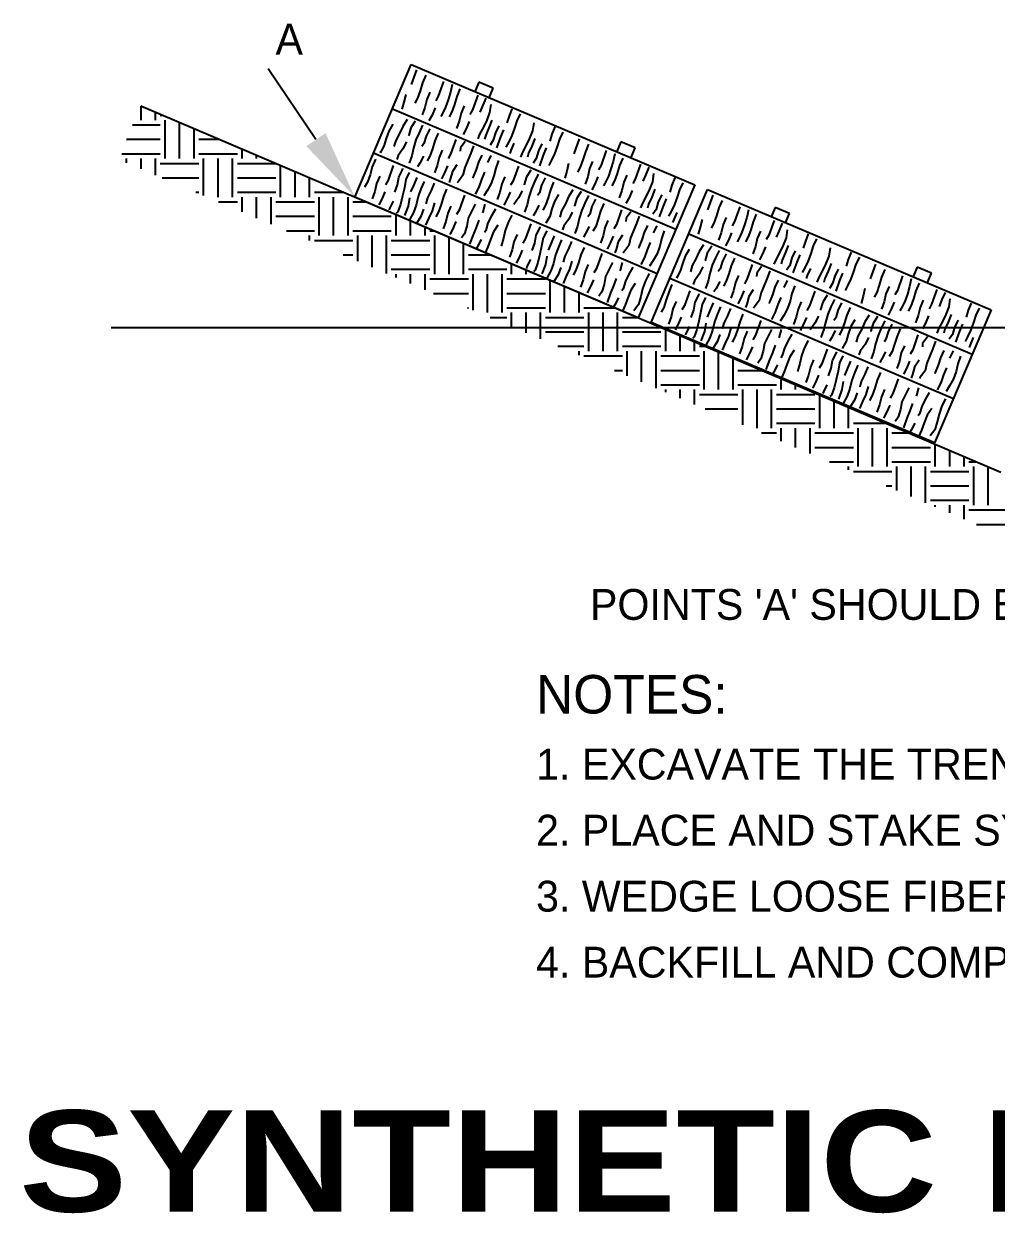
# Paper-space layout 'ESC' of a CAD drawing. Header units: feet, sheet in inches. Extents: x -1.2 to 33.8, y 0.1 to 22.9.
# Drawn here: x 13.863 to 15.591, y 16.615 to 18.728 of the extents above; entities that cross this region are included whole.
import ezdxf
from ezdxf.enums import TextEntityAlignment as Align

# ---------------------------------------------------------------- set-up
doc = ezdxf.new("R2010")
doc.units = ezdxf.units.FT
doc.header["$MEASUREMENT"] = 0
doc.layers.add('TBLK', color=7, linetype='Continuous')
doc.styles.add('LEROY', font='leroy.shx')
doc.styles.add('ROMAND', font='ariblk.ttf')

# ---------------------------------------------------------------- blocks, each defined once
blk = doc.blocks.new('ESC DET')
at = {"layer": 'TBLK'}
for p, q in [((16.1042, 18.9283), (16.2044, 19.1644)), ((16.2044, 19.1644), (16.7082, 18.9506)), ((16.0353, 19.0307), (15.9502, 19.1565)), ((16.2137, 19.1546), (16.2043, 19.1285)), ((16.2303, 19.1452), (16.2246, 19.1317)), ((16.2246, 19.1317), (16.2204, 19.1175)), ((16.2618, 19.134), (16.2525, 19.1078)), ((16.2773, 19.1285), (16.2741, 19.1149)), ((16.3246, 19.1328), (16.3175, 19.1158)), ((16.3499, 19.1222), (16.3246, 19.1328)), ((16.3428, 19.1052), (16.3499, 19.1222)), ((16.1947, 19.1111), (16.1916, 19.0975)), ((16.2158, 19.1045), (16.2109, 19.0958)), ((16.2204, 19.1175), (16.2158, 19.1045)), ((16.2322, 19.1021), (16.2288, 19.0877)), ((16.2376, 19.1149), (16.2322, 19.1021)), ((16.2525, 19.1078), (16.248, 19.0999)), ((16.2703, 19.1015), (16.2656, 19.0885)), ((16.2741, 19.1149), (16.2703, 19.1015)), ((16.2854, 19.1073), (16.2812, 19.0932)), ((16.2911, 19.1209), (16.2854, 19.1073)), ((16.3226, 19.1096), (16.3133, 19.0835)), ((16.3372, 19.1045), (16.3318, 19.0917)), ((15.7239, 19.0906), (17.2524, 18.4402)), ((15.7245, 19.0656), (15.7245, 19.0903)), ((16.171, 19.0857), (16.6748, 18.8719)), ((16.1916, 19.0975), (16.1879, 19.0849)), ((16.2288, 19.0877), (16.2242, 19.0746)), ((16.2469, 19.0873), (16.2415, 19.0745)), ((16.2656, 19.0885), (16.2594, 19.0759)), ((16.2765, 19.0801), (16.2717, 19.0715)), ((16.2812, 19.0932), (16.2765, 19.0801)), ((16.2984, 19.0905), (16.293, 19.0777)), ((16.3133, 19.0835), (16.3087, 19.0756)), ((16.3318, 19.0917), (16.3266, 19.0797)), ((16.3459, 19.0932), (16.3439, 19.0788)), ((16.3834, 19.0855), (16.3783, 19.0727)), ((15.7502, 19.0656), (15.7502, 19.0794)), ((15.7587, 19.0741), (15.7627, 19.0741)), ((15.7673, 18.9972), (15.7673, 19.0656)), ((15.793, 18.9972), (15.793, 19.0612)), ((16.1971, 19.0663), (16.1894, 19.0543)), ((16.2118, 19.0637), (16.204, 19.0517)), ((16.2415, 19.0745), (16.2361, 19.0642)), ((16.2594, 19.0759), (16.257, 19.0716)), ((16.2896, 19.0633), (16.2849, 19.0503)), ((16.293, 19.0777), (16.2896, 19.0633)), ((16.3077, 19.063), (16.3023, 19.0501)), ((16.3387, 19.0655), (16.3327, 19.053)), ((16.3439, 19.0788), (16.3387, 19.0655)), ((16.3479, 19.0653), (16.3425, 19.0515)), ((16.3783, 19.0727), (16.3745, 19.0605)), ((16.392, 19.0642), (16.3878, 19.051)), ((16.398, 19.0767), (16.392, 19.0642)), ((16.4221, 19.0608), (16.4201, 19.0464)), ((15.7096, 19.057), (15.7587, 19.057)), ((15.8186, 18.9972), (15.8186, 19.0503)), ((16.1647, 19.0458), (16.16, 19.0327)), ((16.1716, 19.0581), (16.1647, 19.0458)), ((16.184, 19.0415), (16.177, 19.0293)), ((16.1894, 19.0543), (16.184, 19.0415)), ((16.2001, 19.0384), (16.1999, 19.0376)), ((16.204, 19.0517), (16.2001, 19.0384)), ((16.2184, 19.0431), (16.2129, 19.0303)), ((16.2248, 19.0564), (16.2184, 19.0431)), ((16.2374, 19.0502), (16.2309, 19.0369)), ((16.2523, 19.0423), (16.2466, 19.0287)), ((16.3023, 19.0501), (16.2969, 19.0399)), ((16.3261, 19.0407), (16.3226, 19.0321)), ((16.3327, 19.053), (16.3261, 19.0407)), ((16.337, 19.0389), (16.335, 19.0318)), ((16.3425, 19.0515), (16.337, 19.0389)), ((16.3543, 19.0429), (16.3504, 19.0296)), ((16.3605, 19.0554), (16.3543, 19.0429)), ((16.3684, 19.0483), (16.3629, 19.0355)), ((16.3832, 19.0381), (16.3772, 19.0256)), ((16.3878, 19.051), (16.3832, 19.0381)), ((16.4201, 19.0464), (16.4148, 19.0332)), ((16.4545, 19.0404), (16.4507, 19.0282)), ((16.4596, 19.0532), (16.4545, 19.0404)), ((16.4742, 19.0443), (16.4682, 19.0318)), ((15.6987, 19.0314), (15.7587, 19.0314)), ((15.8272, 19.0314), (15.8632, 19.0314)), ((16.1561, 19.0194), (16.1491, 19.0072)), ((16.16, 19.0327), (16.1561, 19.0194)), ((16.177, 19.0293), (16.1739, 19.0183)), ((16.196, 19.0268), (16.1898, 19.0143)), ((16.2129, 19.0303), (16.2085, 19.0154)), ((16.227, 19.0236), (16.2236, 19.0187)), ((16.2309, 19.0369), (16.227, 19.0236)), ((16.2466, 19.0287), (16.2424, 19.0146)), ((16.2838, 19.0311), (16.2745, 19.0049)), ((16.3005, 19.0277), (16.292, 19.016)), ((16.3151, 19.0199), (16.3104, 19.0068)), ((16.3504, 19.0296), (16.3448, 19.0212)), ((16.3629, 19.0355), (16.3561, 19.0163)), ((16.3772, 19.0256), (16.3727, 19.0173)), ((16.3871, 19.0242), (16.3816, 19.0115)), ((16.4088, 19.0207), (16.4023, 19.0084)), ((16.4148, 19.0332), (16.4088, 19.0207)), ((16.4187, 19.0192), (16.4132, 19.0066)), ((16.4241, 19.0329), (16.4187, 19.0192)), ((16.4367, 19.0231), (16.4305, 19.0106)), ((16.464, 19.0187), (16.4594, 19.0057)), ((16.4682, 19.0318), (16.464, 19.0187)), ((16.5029, 19.0319), (16.4936, 19.0057)), ((16.5196, 19.0225), (16.5139, 19.0089)), ((16.577, 19.0268), (16.5698, 19.0099)), ((16.6022, 19.0162), (16.577, 19.0268)), ((15.6903, 19.0057), (15.7587, 19.0057)), ((15.6989, 18.9897), (15.6989, 18.9972)), ((15.7245, 18.9788), (15.7245, 18.9972)), ((15.7502, 18.9679), (15.7502, 18.9972)), ((15.8272, 19.0057), (15.8956, 19.0057)), ((15.8357, 18.9315), (15.8357, 18.9972)), ((15.8614, 18.9287), (15.8614, 18.9972)), ((15.887, 18.9287), (15.887, 18.9972)), ((15.9041, 18.9972), (15.9041, 19.0139)), ((15.9298, 18.9972), (15.9298, 19.003)), ((16.1412, 18.9959), (16.1354, 18.9824)), ((16.1376, 19.007), (16.6414, 18.7932)), ((16.1502, 19.0097), (16.1494, 19.0074)), ((16.1814, 19.0026), (16.1789, 18.9957)), ((16.1898, 19.0143), (16.1814, 19.0026)), ((16.2054, 19.0018), (16.2007, 18.9888)), ((16.2085, 19.0154), (16.2054, 19.0018)), ((16.2261, 19.0014), (16.2199, 18.9888)), ((16.2377, 19.0016), (16.2329, 18.9929)), ((16.2424, 19.0146), (16.2377, 19.0016)), ((16.2542, 18.9991), (16.2508, 18.9848)), ((16.2596, 19.0119), (16.2542, 18.9991)), ((16.2745, 19.0049), (16.2699, 18.997)), ((16.292, 19.016), (16.2916, 19.0101)), ((16.3104, 19.0068), (16.2996, 18.9812)), ((16.33, 19.0033), (16.3238, 18.9908)), ((16.3462, 19.0027), (16.34, 18.9902)), ((16.3816, 19.0115), (16.3798, 19.0064)), ((16.4023, 19.0084), (16.3987, 18.9997)), ((16.4132, 19.0066), (16.4112, 18.9995)), ((16.4266, 18.9972), (16.421, 18.9889)), ((16.4305, 19.0106), (16.4266, 18.9972)), ((16.4391, 19.0032), (16.4323, 18.984)), ((16.4446, 19.016), (16.4391, 19.0032)), ((16.4594, 19.0057), (16.4534, 18.9933)), ((16.5139, 19.0089), (16.5097, 18.9948)), ((16.5511, 19.0112), (16.5418, 18.9851)), ((16.5665, 19.0057), (16.5634, 18.9921)), ((16.5803, 18.9981), (16.5746, 18.9846)), ((16.5951, 18.9993), (16.6022, 19.0162)), ((15.7587, 18.9886), (15.8272, 18.9886)), ((15.8956, 18.9886), (15.9637, 18.9886)), ((15.9725, 18.9287), (15.9725, 18.9848)), ((16.1354, 18.9824), (16.1313, 18.9682)), ((16.1727, 18.9847), (16.1634, 18.9586)), ((16.1826, 18.9643), (16.1888, 18.9769)), ((16.1888, 18.9769), (16.1899, 18.98)), ((16.2199, 18.9888), (16.2158, 18.9825)), ((16.2508, 18.9848), (16.2461, 18.9717)), ((16.2689, 18.9844), (16.2635, 18.9716)), ((16.2779, 18.9742), (16.274, 18.9608)), ((16.2857, 18.9862), (16.2779, 18.9742)), ((16.2996, 18.9812), (16.2964, 18.9676)), ((16.3199, 18.9774), (16.3145, 18.9647)), ((16.3238, 18.9908), (16.3199, 18.9774)), ((16.3546, 18.9798), (16.3515, 18.9662)), ((16.3595, 18.9937), (16.3546, 18.9798)), ((16.395, 18.9839), (16.3857, 18.9577)), ((16.4171, 18.9766), (16.4094, 18.9646)), ((16.4534, 18.9933), (16.4489, 18.985)), ((16.4808, 18.9747), (16.4772, 18.9622)), ((16.4839, 18.9884), (16.4808, 18.9747)), ((16.505, 18.9817), (16.5002, 18.973)), ((16.5097, 18.9948), (16.505, 18.9817)), ((16.5215, 18.9793), (16.5181, 18.9649)), ((16.5269, 18.9921), (16.5215, 18.9793)), ((16.5418, 18.9851), (16.5372, 18.9772)), ((16.5595, 18.9788), (16.5549, 18.9657)), ((16.5634, 18.9921), (16.5595, 18.9788)), ((16.5746, 18.9846), (16.5705, 18.9704)), ((16.6119, 18.9869), (16.6026, 18.9608)), ((16.6265, 18.9818), (16.6211, 18.969)), ((15.7618, 18.9629), (15.8272, 18.9629)), ((15.8956, 18.9629), (15.964, 18.9629)), ((15.9982, 18.9287), (15.9982, 18.9739)), ((16.0239, 18.9287), (16.0239, 18.963)), ((16.1266, 18.9552), (16.1218, 18.9465)), ((16.1313, 18.9682), (16.1266, 18.9552)), ((16.1485, 18.9656), (16.1431, 18.9528)), ((16.1634, 18.9586), (16.1588, 18.9506)), ((16.1802, 18.9505), (16.1826, 18.9643)), ((16.1949, 18.9599), (16.1923, 18.9453)), ((16.2011, 18.9725), (16.1949, 18.9599)), ((16.2144, 18.9634), (16.209, 18.9506)), ((16.2274, 18.9562), (16.2219, 18.9434)), ((16.2454, 18.9532), (16.24, 18.9404)), ((16.2635, 18.9716), (16.2581, 18.9613)), ((16.274, 18.9608), (16.2718, 18.9547)), ((16.2879, 18.9559), (16.2863, 18.9539)), ((16.2964, 18.9676), (16.2879, 18.9559)), ((16.3145, 18.9647), (16.3137, 18.9623)), ((16.3293, 18.9602), (16.3244, 18.9463)), ((16.3348, 18.973), (16.3293, 18.9602)), ((16.3468, 18.9531), (16.3398, 18.9408)), ((16.3515, 18.9662), (16.3468, 18.9531)), ((16.3708, 18.9648), (16.3654, 18.952)), ((16.3857, 18.9577), (16.3811, 18.9498)), ((16.4094, 18.9646), (16.4055, 18.9512)), ((16.4237, 18.956), (16.4183, 18.9432)), ((16.4302, 18.9693), (16.4237, 18.956)), ((16.4427, 18.9631), (16.4363, 18.9498)), ((16.4576, 18.9552), (16.4519, 18.9416)), ((16.5181, 18.9649), (16.5134, 18.9518)), ((16.5362, 18.9645), (16.5308, 18.9517)), ((16.5486, 18.9531), (16.5462, 18.9488)), ((16.5549, 18.9657), (16.5486, 18.9531)), ((16.5658, 18.9574), (16.561, 18.9487)), ((16.5705, 18.9704), (16.5658, 18.9574)), ((16.5823, 18.955), (16.5789, 18.9406)), ((16.5877, 18.9678), (16.5823, 18.955)), ((16.6026, 18.9608), (16.598, 18.9528)), ((16.6211, 18.969), (16.6159, 18.9569)), ((16.6332, 18.956), (16.6279, 18.9427)), ((16.6352, 18.9704), (16.6332, 18.956)), ((16.6727, 18.9628), (16.6675, 18.95)), ((16.6873, 18.9539), (16.6813, 18.9414)), ((15.8221, 18.9373), (15.8272, 18.9373)), ((15.8956, 18.9373), (15.964, 18.9373)), ((16.0324, 18.9373), (16.0842, 18.9373)), ((16.1397, 18.9384), (16.135, 18.9253)), ((16.1431, 18.9528), (16.1397, 18.9384)), ((16.1578, 18.938), (16.1523, 18.9252)), ((16.1756, 18.9374), (16.1802, 18.9505)), ((16.1923, 18.9453), (16.1889, 18.9309)), ((16.209, 18.9506), (16.2035, 18.9378)), ((16.2219, 18.9434), (16.217, 18.9295)), ((16.24, 18.9404), (16.2335, 18.9271)), ((16.2675, 18.943), (16.2618, 18.9295)), ((16.299, 18.9318), (16.2897, 18.9056)), ((16.3244, 18.9463), (16.3182, 18.9338)), ((16.3398, 18.9408), (16.3337, 18.9309)), ((16.362, 18.9376), (16.3573, 18.9245)), ((16.3654, 18.952), (16.362, 18.9376)), ((16.3801, 18.9372), (16.3747, 18.9244)), ((16.4014, 18.9397), (16.3952, 18.9271)), ((16.4055, 18.9512), (16.4052, 18.9504)), ((16.4183, 18.9432), (16.4138, 18.9283)), ((16.4324, 18.9365), (16.4289, 18.9316)), ((16.4363, 18.9498), (16.4324, 18.9365)), ((16.4519, 18.9416), (16.4477, 18.9275)), ((16.4662, 18.9331), (16.4592, 18.9209)), ((16.4917, 18.9413), (16.4839, 18.9293)), ((16.5063, 18.9387), (16.4986, 18.9267)), ((16.5308, 18.9517), (16.5254, 18.9415)), ((16.5789, 18.9406), (16.5742, 18.9275)), ((16.597, 18.9402), (16.5915, 18.9274)), ((16.7082, 18.9506), (16.608, 18.7144)), ((16.6279, 18.9427), (16.6219, 18.9302)), ((16.6307, 18.7059), (16.7309, 18.9421)), ((16.6372, 18.9425), (16.6318, 18.9288)), ((16.6498, 18.9327), (16.6436, 18.9202)), ((16.6675, 18.95), (16.6638, 18.9377)), ((16.6813, 18.9414), (16.6771, 18.9283)), ((16.7309, 18.9421), (17.2348, 18.7282)), ((16.7402, 18.9322), (16.7309, 18.9061)), ((15.8623, 18.9202), (15.8956, 18.9202)), ((15.9041, 18.9024), (15.9041, 18.9287)), ((15.9298, 18.8915), (15.9298, 18.9287)), ((15.9554, 18.8806), (15.9554, 18.9287)), ((15.964, 18.9202), (16.0324, 18.9202)), ((16.041, 18.8603), (16.041, 18.9287)), ((16.0666, 18.8603), (16.0666, 18.9287)), ((16.0923, 18.8603), (16.0923, 18.9287)), ((16.1008, 18.9202), (16.1244, 18.9202)), ((16.608, 18.7144), (16.1042, 18.9283)), ((16.1523, 18.9252), (16.147, 18.915)), ((16.1724, 18.9212), (16.1662, 18.9086)), ((16.1852, 18.9157), (16.1805, 18.9026)), ((16.1889, 18.9309), (16.1852, 18.9157)), ((16.1989, 18.9126), (16.1928, 18.8957)), ((16.2015, 18.9273), (16.1989, 18.9126)), ((16.2133, 18.9144), (16.2087, 18.9013)), ((16.217, 18.9295), (16.2133, 18.9144)), ((16.2335, 18.9271), (16.2307, 18.9168)), ((16.246, 18.9183), (16.2418, 18.9042)), ((16.2576, 18.9153), (16.253, 18.9023)), ((16.2618, 18.9295), (16.2576, 18.9153)), ((16.2748, 18.9127), (16.2694, 18.8999)), ((16.3181, 18.916), (16.3057, 18.891)), ((16.3354, 18.9159), (16.3315, 18.9026)), ((16.3747, 18.9244), (16.3693, 18.9141)), ((16.3952, 18.9271), (16.3867, 18.9154)), ((16.4107, 18.9147), (16.406, 18.9016)), ((16.4138, 18.9283), (16.4107, 18.9147)), ((16.4314, 18.9142), (16.4252, 18.9017)), ((16.4431, 18.9144), (16.4382, 18.9057)), ((16.4477, 18.9275), (16.4431, 18.9144)), ((16.4592, 18.9209), (16.4545, 18.9077)), ((16.4785, 18.9165), (16.4715, 18.9043)), ((16.4839, 18.9293), (16.4785, 18.9165)), ((16.4947, 18.9134), (16.4944, 18.9126)), ((16.4986, 18.9267), (16.4947, 18.9134)), ((16.5129, 18.9181), (16.5075, 18.9053)), ((16.5194, 18.9314), (16.5129, 18.9181)), ((16.5255, 18.9119), (16.5216, 18.8986)), ((16.5319, 18.9252), (16.5255, 18.9119)), ((16.5468, 18.9173), (16.5411, 18.9037)), ((16.5915, 18.9274), (16.5861, 18.9172)), ((16.6154, 18.9179), (16.6118, 18.9093)), ((16.6219, 18.9302), (16.6154, 18.9179)), ((16.6262, 18.9161), (16.6243, 18.909)), ((16.6318, 18.9288), (16.6262, 18.9161)), ((16.6436, 18.9202), (16.6397, 18.9068)), ((16.6522, 18.9127), (16.6453, 18.8935)), ((16.6576, 18.9256), (16.6522, 18.9127)), ((16.6725, 18.9153), (16.6665, 18.9028)), ((16.6771, 18.9283), (16.6725, 18.9153)), ((16.7569, 18.9228), (16.7511, 18.9093)), ((16.7884, 18.9116), (16.7791, 18.8855)), ((15.964, 18.8945), (16.0324, 18.8945)), ((16.1008, 18.8945), (16.1692, 18.8945)), ((16.1662, 18.9086), (16.1651, 18.9056)), ((16.1778, 18.8603), (16.1778, 18.8975)), ((16.1805, 18.9026), (16.1779, 18.9001)), ((16.2087, 18.9013), (16.2014, 18.8883)), ((16.2217, 18.894), (16.214, 18.882)), ((16.2264, 18.9071), (16.2217, 18.894)), ((16.2356, 18.8917), (16.2302, 18.8789)), ((16.2418, 18.9042), (16.2356, 18.8917)), ((16.253, 18.9023), (16.2481, 18.8936)), ((16.2694, 18.8999), (16.266, 18.8855)), ((16.2897, 18.9056), (16.2851, 18.8977)), ((16.3057, 18.891), (16.3033, 18.8771)), ((16.3315, 18.9026), (16.331, 18.901)), ((16.3471, 18.8953), (16.3409, 18.8827)), ((16.3541, 18.9075), (16.3471, 18.8953)), ((16.3831, 18.8963), (16.3769, 18.8838)), ((16.4252, 18.9017), (16.4212, 18.8953)), ((16.4506, 18.8944), (16.4437, 18.8822)), ((16.4545, 18.9077), (16.4506, 18.8944)), ((16.4715, 18.9043), (16.4685, 18.8933)), ((16.4906, 18.9019), (16.4844, 18.8893)), ((16.503, 18.8904), (16.4999, 18.8768)), ((16.5075, 18.9053), (16.503, 18.8904)), ((16.5216, 18.8986), (16.5181, 18.8937)), ((16.5369, 18.8896), (16.5323, 18.8766)), ((16.5411, 18.9037), (16.5369, 18.8896)), ((16.5783, 18.9061), (16.569, 18.8799)), ((16.5865, 18.891), (16.5861, 18.8851)), ((16.595, 18.9027), (16.5865, 18.891)), ((16.6096, 18.8949), (16.605, 18.8818)), ((16.6397, 18.9068), (16.6341, 18.8984)), ((16.6665, 18.9028), (16.6619, 18.8945)), ((16.6764, 18.9014), (16.6709, 18.8888)), ((16.747, 18.8952), (16.7423, 18.8821)), ((16.7511, 18.9093), (16.747, 18.8952)), ((16.7642, 18.8925), (16.7588, 18.8797)), ((16.8007, 18.8925), (16.7968, 18.8791)), ((16.8038, 18.9061), (16.8007, 18.8925)), ((16.8176, 18.8985), (16.8119, 18.8849)), ((16.8512, 18.9104), (16.8441, 18.8934)), ((16.8764, 18.8998), (16.8512, 18.9104)), ((16.8693, 18.8828), (16.8764, 18.8998)), ((15.9829, 18.8689), (16.0324, 18.8689)), ((16.1008, 18.8689), (16.1692, 18.8689)), ((16.2034, 18.8603), (16.2034, 18.8866)), ((16.2291, 18.8603), (16.2291, 18.8757)), ((16.2377, 18.8689), (16.245, 18.8689)), ((16.266, 18.8855), (16.2613, 18.8724)), ((16.2787, 18.8723), (16.2733, 18.862)), ((16.2841, 18.8851), (16.2787, 18.8723)), ((16.3033, 18.8771), (16.2994, 18.8637)), ((16.3198, 18.8747), (16.3144, 18.8619)), ((16.3245, 18.8877), (16.3198, 18.8747)), ((16.3371, 18.8694), (16.3349, 18.8658)), ((16.3409, 18.8827), (16.3371, 18.8694)), ((16.3587, 18.879), (16.3509, 18.867)), ((16.3717, 18.8692), (16.3685, 18.8555)), ((16.3769, 18.8838), (16.3717, 18.8692)), ((16.4168, 18.8811), (16.4075, 18.855)), ((16.4266, 18.8608), (16.4329, 18.8733)), ((16.4329, 18.8733), (16.4339, 18.8764)), ((16.4452, 18.8689), (16.439, 18.8564)), ((16.4447, 18.8847), (16.4439, 18.8824)), ((16.4759, 18.8776), (16.4734, 18.8707)), ((16.4844, 18.8893), (16.4759, 18.8776)), ((16.4999, 18.8768), (16.4952, 18.8638)), ((16.5206, 18.8764), (16.5144, 18.8639)), ((16.5323, 18.8766), (16.5274, 18.8679)), ((16.5487, 18.8742), (16.5453, 18.8598)), ((16.5541, 18.8869), (16.5487, 18.8742)), ((16.569, 18.8799), (16.5645, 18.872)), ((16.605, 18.8818), (16.5941, 18.8563)), ((16.6245, 18.8783), (16.6183, 18.8658)), ((16.6407, 18.8777), (16.6345, 18.8652)), ((16.6541, 18.8687), (16.6491, 18.8548)), ((16.6709, 18.8888), (16.669, 18.8837)), ((16.7181, 18.8751), (16.7145, 18.8626)), ((16.7212, 18.8887), (16.7181, 18.8751)), ((16.7423, 18.8821), (16.7375, 18.8734)), ((16.7588, 18.8797), (16.7554, 18.8653)), ((16.7791, 18.8855), (16.7745, 18.8775)), ((16.7968, 18.8791), (16.7922, 18.8661)), ((16.8078, 18.8708), (16.8031, 18.8578)), ((16.8119, 18.8849), (16.8078, 18.8708)), ((16.8492, 18.8873), (16.8399, 18.8611)), ((16.8583, 18.8693), (16.8532, 18.8573)), ((16.8638, 18.8821), (16.8583, 18.8693)), ((16.8725, 18.8708), (16.8705, 18.8564)), ((16.0239, 18.8515), (16.0239, 18.8603)), ((16.0324, 18.8518), (16.1008, 18.8518)), ((16.1094, 18.8151), (16.1094, 18.8603)), ((16.135, 18.8042), (16.135, 18.8603)), ((16.1607, 18.7932), (16.1607, 18.8603)), ((16.1692, 18.8518), (16.2377, 18.8518)), ((16.2462, 18.7919), (16.2462, 18.8603)), ((16.2719, 18.7919), (16.2719, 18.8575)), ((16.2994, 18.8637), (16.2941, 18.8561)), ((16.3144, 18.8619), (16.3083, 18.8449)), ((16.3287, 18.8533), (16.3225, 18.8407)), ((16.3452, 18.8535), (16.3405, 18.8404)), ((16.3509, 18.867), (16.3452, 18.8535)), ((16.3685, 18.8555), (16.3644, 18.8414)), ((16.3871, 18.8492), (16.3837, 18.8348)), ((16.3926, 18.862), (16.3871, 18.8492)), ((16.4075, 18.855), (16.4029, 18.847)), ((16.4243, 18.8469), (16.4266, 18.8608)), ((16.439, 18.8564), (16.4363, 18.8417)), ((16.4585, 18.8598), (16.453, 18.8471)), ((16.4714, 18.8526), (16.466, 18.8398)), ((16.4895, 18.8497), (16.4841, 18.8368)), ((16.5144, 18.8639), (16.5104, 18.8575)), ((16.5453, 18.8598), (16.5407, 18.8467)), ((16.5634, 18.8594), (16.558, 18.8466)), ((16.5725, 18.8492), (16.5686, 18.8358)), ((16.5802, 18.8612), (16.5725, 18.8492)), ((16.5941, 18.8563), (16.591, 18.8426)), ((16.6145, 18.8525), (16.609, 18.8397)), ((16.6183, 18.8658), (16.6145, 18.8525)), ((16.6293, 18.848), (16.6239, 18.8352)), ((16.6491, 18.8548), (16.646, 18.8412)), ((16.6975, 18.8633), (17.2014, 18.6495)), ((16.7554, 18.8653), (16.7507, 18.8522)), ((16.768, 18.8521), (16.7627, 18.8419)), ((16.7735, 18.8649), (16.768, 18.8521)), ((16.7859, 18.8535), (16.7835, 18.8492)), ((16.7922, 18.8661), (16.7859, 18.8535)), ((16.8031, 18.8578), (16.7983, 18.8491)), ((16.8195, 18.8554), (16.8162, 18.841)), ((16.825, 18.8681), (16.8195, 18.8554)), ((16.8399, 18.8611), (16.8353, 18.8532)), ((16.8705, 18.8564), (16.8652, 18.8431)), ((16.9048, 18.8504), (16.901, 18.8381)), ((16.91, 18.8632), (16.9048, 18.8504)), ((16.9246, 18.8543), (16.9186, 18.8418)), ((16.0834, 18.8261), (16.1008, 18.8261)), ((16.1692, 18.8261), (16.2377, 18.8261)), ((16.2975, 18.7919), (16.2975, 18.8465)), ((16.3061, 18.8261), (16.3455, 18.8261)), ((16.3225, 18.8407), (16.3197, 18.8368)), ((16.3405, 18.8404), (16.3359, 18.8299)), ((16.3837, 18.8348), (16.3791, 18.8217)), ((16.4019, 18.8344), (16.3964, 18.8216)), ((16.4196, 18.8338), (16.4243, 18.8469)), ((16.4329, 18.8273), (16.4293, 18.8122)), ((16.4363, 18.8417), (16.4329, 18.8273)), ((16.453, 18.8471), (16.4476, 18.8342)), ((16.466, 18.8398), (16.4611, 18.8259)), ((16.4841, 18.8368), (16.4776, 18.8235)), ((16.5116, 18.8394), (16.5058, 18.8259)), ((16.5431, 18.8282), (16.5338, 18.8021)), ((16.558, 18.8466), (16.5526, 18.8363)), ((16.5686, 18.8358), (16.5664, 18.8297)), ((16.5824, 18.8309), (16.5809, 18.8289)), ((16.591, 18.8426), (16.5824, 18.8309)), ((16.609, 18.8397), (16.6082, 18.8373)), ((16.6239, 18.8352), (16.6189, 18.8213)), ((16.6413, 18.8281), (16.6344, 18.8158)), ((16.646, 18.8412), (16.6413, 18.8281)), ((16.6982, 18.8357), (16.6912, 18.8235)), ((16.716, 18.8319), (16.7105, 18.8192)), ((16.7237, 18.8439), (16.716, 18.8319)), ((16.7306, 18.8293), (16.7267, 18.816)), ((16.7384, 18.8413), (16.7306, 18.8293)), ((16.7514, 18.834), (16.7449, 18.8207)), ((16.764, 18.8279), (16.7575, 18.8146)), ((16.8162, 18.841), (16.8115, 18.8279)), ((16.8288, 18.8278), (16.8234, 18.8175)), ((16.8343, 18.8406), (16.8288, 18.8278)), ((16.8592, 18.8306), (16.8527, 18.8183)), ((16.8652, 18.8431), (16.8592, 18.8306)), ((16.8691, 18.8292), (16.8635, 18.8165)), ((16.8745, 18.8429), (16.8691, 18.8292)), ((16.887, 18.8331), (16.8808, 18.8205)), ((16.9144, 18.8287), (16.9098, 18.8157)), ((16.9186, 18.8418), (16.9144, 18.8287)), ((16.9487, 18.8385), (16.9466, 18.824)), ((16.9862, 18.8308), (16.981, 18.818)), ((16.383, 18.7919), (16.383, 18.8102)), ((16.3964, 18.8216), (16.391, 18.8114)), ((16.4102, 18.8051), (16.4091, 18.802)), ((16.4164, 18.8176), (16.4102, 18.8051)), ((16.4293, 18.8122), (16.4246, 18.7991)), ((16.4429, 18.809), (16.4369, 18.7921)), ((16.4456, 18.8237), (16.4429, 18.809)), ((16.4574, 18.8108), (16.4527, 18.7977)), ((16.4611, 18.8259), (16.4574, 18.8108)), ((16.4776, 18.8235), (16.4748, 18.8133)), ((16.4901, 18.8147), (16.4859, 18.8006)), ((16.5017, 18.8118), (16.497, 18.7987)), ((16.5058, 18.8259), (16.5017, 18.8118)), ((16.5189, 18.8091), (16.5135, 18.7963)), ((16.5621, 18.8124), (16.5497, 18.7874)), ((16.5795, 18.8123), (16.5756, 18.799)), ((16.6189, 18.8213), (16.6127, 18.8088)), ((16.6344, 18.8158), (16.6282, 18.8059)), ((16.6865, 18.8104), (16.6826, 18.797)), ((16.6912, 18.8235), (16.6865, 18.8104)), ((16.7036, 18.8069), (16.7005, 18.7959)), ((16.7105, 18.8192), (16.7036, 18.8069)), ((16.7267, 18.816), (16.7264, 18.8152)), ((16.7395, 18.808), (16.735, 18.7931)), ((16.7449, 18.8207), (16.7395, 18.808)), ((16.7575, 18.8146), (16.7536, 18.8012)), ((16.7731, 18.8064), (16.7689, 18.7922)), ((16.7788, 18.8199), (16.7731, 18.8064)), ((16.8104, 18.8087), (16.801, 18.7825)), ((16.8271, 18.8054), (16.8185, 18.7937)), ((16.8527, 18.8183), (16.8491, 18.8097)), ((16.8635, 18.8165), (16.8616, 18.8094)), ((16.877, 18.8072), (16.8714, 18.7988)), ((16.8808, 18.8205), (16.877, 18.8072)), ((16.8895, 18.8131), (16.8826, 18.7939)), ((16.8949, 18.8259), (16.8895, 18.8131)), ((16.9098, 18.8157), (16.9037, 18.8032)), ((16.9414, 18.8108), (16.9354, 18.7983)), ((16.9466, 18.824), (16.9414, 18.8108)), ((16.9507, 18.8106), (16.9453, 18.7968)), ((16.981, 18.818), (16.9772, 18.8058)), ((16.9948, 18.8095), (16.9906, 18.7963)), ((17.0008, 18.8219), (16.9948, 18.8095)), ((17.0295, 18.8095), (17.0202, 18.7833)), ((16.1692, 18.8005), (16.2377, 18.8005)), ((16.1778, 18.786), (16.1778, 18.7919)), ((16.2034, 18.775), (16.2034, 18.7919)), ((16.2291, 18.7641), (16.2291, 18.7919)), ((16.3061, 18.8005), (16.3745, 18.8005)), ((16.3146, 18.7277), (16.3146, 18.7919)), ((16.3403, 18.7235), (16.3403, 18.7919)), ((16.3659, 18.7235), (16.3659, 18.7919)), ((16.4087, 18.7919), (16.4087, 18.7992)), ((16.4246, 18.7991), (16.422, 18.7965)), ((16.4527, 18.7977), (16.4455, 18.7847)), ((16.4658, 18.7905), (16.458, 18.7785)), ((16.4705, 18.8035), (16.4658, 18.7905)), ((16.4797, 18.7881), (16.4743, 18.7753)), ((16.4859, 18.8006), (16.4797, 18.7881)), ((16.497, 18.7987), (16.4922, 18.79)), ((16.5135, 18.7963), (16.5101, 18.7819)), ((16.5338, 18.8021), (16.5292, 18.7941)), ((16.5497, 18.7874), (16.5474, 18.7735)), ((16.5685, 18.7842), (16.5639, 18.7711)), ((16.5756, 18.799), (16.575, 18.7974)), ((16.5912, 18.7917), (16.585, 18.7792)), ((16.5982, 18.8039), (16.5912, 18.7917)), ((16.6272, 18.7928), (16.6209, 18.7802)), ((16.6641, 18.7846), (17.168, 18.5708)), ((16.6826, 18.797), (16.6757, 18.7848)), ((16.6768, 18.7873), (16.6759, 18.785)), ((16.7164, 18.7919), (16.7079, 18.7802)), ((16.7226, 18.8045), (16.7164, 18.7919)), ((16.735, 18.7931), (16.7319, 18.7794)), ((16.7536, 18.8012), (16.7501, 18.7964)), ((16.7689, 18.7922), (16.7643, 18.7792)), ((16.7862, 18.7896), (16.7807, 18.7768)), ((16.8185, 18.7937), (16.8182, 18.7877)), ((16.837, 18.7844), (16.8261, 18.7589)), ((16.8417, 18.7976), (16.837, 18.7844)), ((16.9037, 18.8032), (16.8992, 18.7949)), ((16.9081, 18.7891), (16.9063, 18.7841)), ((16.9137, 18.8018), (16.9081, 18.7891)), ((16.9289, 18.786), (16.9253, 18.7773)), ((16.9354, 18.7983), (16.9289, 18.786)), ((16.9397, 18.7842), (16.9377, 18.7771)), ((16.9453, 18.7968), (16.9397, 18.7842)), ((16.957, 18.7882), (16.9531, 18.7749)), ((16.9632, 18.8007), (16.957, 18.7882)), ((16.9711, 18.7936), (16.9657, 18.7808)), ((16.9906, 18.7963), (16.9859, 18.7834)), ((17.0404, 18.7865), (17.0362, 18.7724)), ((17.0461, 18.8001), (17.0404, 18.7865)), ((17.0777, 18.7888), (17.0683, 18.7627)), ((17.1035, 18.8044), (17.0964, 18.7875)), ((17.1288, 18.7938), (17.1035, 18.8044)), ((17.1216, 18.7769), (17.1288, 18.7938)), ((16.2377, 18.7834), (16.3061, 18.7834)), ((16.3745, 18.7834), (16.4429, 18.7834)), ((16.4515, 18.7235), (16.4515, 18.781)), ((16.4771, 18.7235), (16.4771, 18.7701)), ((16.5101, 18.7819), (16.5054, 18.7688)), ((16.5227, 18.7687), (16.5174, 18.7585)), ((16.5282, 18.7815), (16.5227, 18.7687)), ((16.5474, 18.7735), (16.5435, 18.7601)), ((16.5639, 18.7711), (16.5585, 18.7583)), ((16.5811, 18.7658), (16.579, 18.7622)), ((16.585, 18.7792), (16.5811, 18.7658)), ((16.595, 18.7635), (16.5893, 18.7499)), ((16.6027, 18.7754), (16.595, 18.7635)), ((16.6157, 18.7656), (16.6126, 18.752)), ((16.6209, 18.7802), (16.6157, 18.7656)), ((16.6677, 18.7736), (16.662, 18.76)), ((16.7079, 18.7802), (16.7055, 18.7733)), ((16.7319, 18.7794), (16.7273, 18.7664)), ((16.7464, 18.7665), (16.7424, 18.7601)), ((16.7526, 18.779), (16.7464, 18.7665)), ((16.7643, 18.7792), (16.7595, 18.7705)), ((16.7807, 18.7768), (16.7773, 18.7624)), ((16.801, 18.7825), (16.7965, 18.7746)), ((16.8122, 18.7638), (16.8045, 18.7518)), ((16.8504, 18.7684), (16.8465, 18.7551)), ((16.8566, 18.7809), (16.8504, 18.7684)), ((16.8727, 18.7803), (16.8665, 18.7678)), ((16.8861, 18.7713), (16.8811, 18.7574)), ((16.9531, 18.7749), (16.9475, 18.7665)), ((16.9657, 18.7808), (16.9588, 18.7616)), ((16.9799, 18.7709), (16.9754, 18.7626)), ((16.9859, 18.7834), (16.9799, 18.7709)), ((17.0105, 18.766), (17.0074, 18.7524)), ((17.0362, 18.7724), (17.0316, 18.7593)), ((17.0535, 18.7697), (17.048, 18.7569)), ((17.09, 18.7697), (17.0861, 18.7564)), ((17.0931, 18.7833), (17.09, 18.7697)), ((17.1069, 18.7758), (17.1012, 18.7622)), ((17.1384, 18.7645), (17.1291, 18.7384)), ((16.2442, 18.7577), (16.3061, 18.7577)), ((16.3745, 18.7577), (16.4429, 18.7577)), ((16.5028, 18.7235), (16.5028, 18.7592)), ((16.5435, 18.7601), (16.5381, 18.7525)), ((16.5585, 18.7583), (16.5524, 18.7413)), ((16.5728, 18.7497), (16.5666, 18.7372)), ((16.5893, 18.7499), (16.5846, 18.7368)), ((16.6126, 18.752), (16.6084, 18.7378)), ((16.6578, 18.7459), (16.6532, 18.7328)), ((16.662, 18.76), (16.6578, 18.7459)), ((16.6751, 18.7432), (16.6696, 18.7304)), ((16.6993, 18.7623), (16.6899, 18.7362)), ((16.7068, 18.7281), (16.7091, 18.742)), ((16.7091, 18.742), (16.7153, 18.7545)), ((16.7153, 18.7545), (16.7164, 18.7576)), ((16.7277, 18.7501), (16.7215, 18.7376)), ((16.7773, 18.7624), (16.7727, 18.7493)), ((16.79, 18.7492), (16.7846, 18.7389)), ((16.7955, 18.762), (16.79, 18.7492)), ((16.8045, 18.7518), (16.8006, 18.7385)), ((16.823, 18.7452), (16.8145, 18.7335)), ((16.8261, 18.7589), (16.823, 18.7452)), ((16.841, 18.7423), (16.8402, 18.7399)), ((16.8465, 18.7551), (16.841, 18.7423)), ((16.8613, 18.7506), (16.8559, 18.7378)), ((16.878, 18.7438), (16.8734, 18.7307)), ((16.8811, 18.7574), (16.878, 18.7438)), ((16.8974, 18.7424), (16.8919, 18.7296)), ((16.9216, 18.7615), (16.9122, 18.7354)), ((16.9359, 18.7422), (16.932, 18.7288)), ((16.9437, 18.7542), (16.9359, 18.7422)), ((16.9567, 18.7469), (16.9503, 18.7336)), ((17.0074, 18.7524), (17.0038, 18.7398)), ((17.0316, 18.7593), (17.0268, 18.7507)), ((17.0446, 18.7425), (17.04, 18.7295)), ((17.048, 18.7569), (17.0446, 18.7425)), ((17.0628, 18.7422), (17.0573, 18.7293)), ((17.0683, 18.7627), (17.0638, 18.7548)), ((17.0814, 18.7433), (17.0752, 18.7308)), ((17.0861, 18.7564), (17.0814, 18.7433)), ((17.097, 18.7481), (17.0924, 18.735)), ((17.1012, 18.7622), (17.097, 18.7481)), ((17.1142, 18.7454), (17.1088, 18.7326)), ((17.1476, 18.7466), (17.1424, 18.7345)), ((17.153, 18.7594), (17.1476, 18.7466)), ((17.1617, 18.748), (17.1597, 18.7336)), ((16.3045, 18.732), (16.3061, 18.732)), ((16.3745, 18.732), (16.4429, 18.732)), ((16.383, 18.6986), (16.383, 18.7235)), ((16.4087, 18.6877), (16.4087, 18.7235)), ((16.4344, 18.6768), (16.4344, 18.7235)), ((16.5113, 18.732), (16.5666, 18.732)), ((16.5199, 18.6551), (16.5199, 18.7235)), ((16.5455, 18.6551), (16.5455, 18.7235)), ((16.5666, 18.7372), (16.5631, 18.7324)), ((16.5712, 18.6551), (16.5712, 18.7235)), ((16.5846, 18.7368), (16.58, 18.7263)), ((16.6084, 18.7378), (16.6002, 18.7269)), ((16.6532, 18.7328), (16.6484, 18.7241)), ((16.6696, 18.7304), (16.6662, 18.716)), ((16.6899, 18.7362), (16.6854, 18.7282)), ((16.7021, 18.715), (16.7068, 18.7281)), ((16.7188, 18.7229), (16.7154, 18.7085)), ((16.7215, 18.7376), (16.7188, 18.7229)), ((16.7355, 18.7283), (16.7301, 18.7154)), ((16.7409, 18.741), (16.7355, 18.7283)), ((16.7485, 18.721), (16.7436, 18.7071)), ((16.7539, 18.7338), (16.7485, 18.721)), ((16.772, 18.7308), (16.7666, 18.718)), ((16.794, 18.7206), (16.7883, 18.7071)), ((16.8006, 18.7385), (16.7984, 18.7323)), ((16.8145, 18.7335), (16.8129, 18.7315)), ((16.851, 18.724), (16.8448, 18.7114)), ((16.8559, 18.7378), (16.851, 18.724)), ((16.8734, 18.7307), (16.8664, 18.7185)), ((16.8919, 18.7296), (16.8885, 18.7152)), ((16.9122, 18.7354), (16.9077, 18.7274)), ((16.932, 18.7288), (16.9318, 18.7281)), ((16.9448, 18.7208), (16.9404, 18.7059)), ((16.9503, 18.7336), (16.9448, 18.7208)), ((16.9628, 18.7274), (16.9589, 18.7141)), ((16.9693, 18.7407), (16.9628, 18.7274)), ((16.9842, 18.7328), (16.9784, 18.7192)), ((17.0573, 18.7293), (17.0519, 18.7191)), ((17.0752, 18.7308), (17.0728, 18.7264)), ((17.0924, 18.735), (17.0875, 18.7263)), ((17.1088, 18.7326), (17.1054, 18.7182)), ((17.1291, 18.7384), (17.1246, 18.7304)), ((17.2348, 18.7282), (17.1345, 18.4921)), ((17.1597, 18.7336), (17.1545, 18.7203)), ((17.1941, 18.7276), (17.1903, 18.7154)), ((17.1992, 18.7404), (17.1941, 18.7276)), ((17.2138, 18.7315), (17.2078, 18.719)), ((16.3447, 18.7149), (16.3745, 18.7149)), ((16.4429, 18.7149), (16.5113, 18.7149)), ((16.5797, 18.7149), (16.6068, 18.7149)), ((17.1345, 18.4921), (16.6307, 18.7059)), ((16.6662, 18.716), (16.6616, 18.7029)), ((16.6789, 18.7028), (16.6735, 18.6926)), ((16.6844, 18.7156), (16.6789, 18.7028)), ((16.7154, 18.7085), (16.7118, 18.6934)), ((16.728, 18.7049), (16.7254, 18.6902)), ((16.7436, 18.7071), (16.7399, 18.692)), ((16.7601, 18.7047), (16.7573, 18.6944)), ((16.7666, 18.718), (16.7601, 18.7047)), ((16.7883, 18.7071), (16.7842, 18.693)), ((16.8256, 18.7094), (16.8163, 18.6833)), ((16.8664, 18.7185), (16.8602, 18.7085)), ((16.8885, 18.7152), (16.8839, 18.7021)), ((16.9012, 18.702), (16.8958, 18.6918)), ((16.9067, 18.7148), (16.9012, 18.702)), ((16.9217, 18.7048), (16.9133, 18.6931)), ((16.9279, 18.7173), (16.9217, 18.7048)), ((16.9404, 18.7059), (16.9373, 18.6923)), ((16.9589, 18.7141), (16.9555, 18.7092)), ((16.9743, 18.7051), (16.9696, 18.692)), ((16.9784, 18.7192), (16.9743, 18.7051)), ((16.9927, 18.7107), (16.9857, 18.6985)), ((17.0105, 18.707), (17.0051, 18.6942)), ((17.0182, 18.7189), (17.0105, 18.707)), ((17.0251, 18.7043), (17.0212, 18.691)), ((17.0329, 18.7163), (17.0251, 18.7043)), ((17.0459, 18.709), (17.0395, 18.6957)), ((17.0585, 18.7029), (17.052, 18.6896)), ((17.1054, 18.7182), (17.1008, 18.7051)), ((17.1181, 18.705), (17.1127, 18.6948)), ((17.1235, 18.7178), (17.1181, 18.705)), ((17.1485, 18.7079), (17.142, 18.6956)), ((17.1545, 18.7203), (17.1485, 18.7079)), ((17.1584, 18.7064), (17.1528, 18.6938)), ((17.1638, 18.7201), (17.1584, 18.7064)), ((17.1763, 18.7103), (17.1701, 18.6978)), ((17.1842, 18.7032), (17.1788, 18.6904)), ((17.2036, 18.7059), (17.199, 18.6929)), ((17.2078, 18.719), (17.2036, 18.7059)), ((15.6716, 18.6968), (19.3733, 18.6968)), ((16.4429, 18.6893), (16.5113, 18.6893)), ((16.5797, 18.6893), (16.6482, 18.6893)), ((16.6567, 18.6551), (16.6567, 18.6937)), ((16.6824, 18.6551), (16.6824, 18.6828)), ((16.6927, 18.6863), (16.6916, 18.6832)), ((16.6989, 18.6988), (16.6927, 18.6863)), ((16.7071, 18.6803), (16.7045, 18.6777)), ((16.7118, 18.6934), (16.7071, 18.6803)), ((16.7254, 18.6902), (16.7194, 18.6733)), ((16.7352, 18.6789), (16.728, 18.6659)), ((16.7399, 18.692), (16.7352, 18.6789)), ((16.7529, 18.6847), (16.7483, 18.6717)), ((16.7684, 18.6818), (16.7622, 18.6693)), ((16.7726, 18.6959), (16.7684, 18.6818)), ((16.7795, 18.6799), (16.7747, 18.6712)), ((16.7842, 18.693), (16.7795, 18.6799)), ((16.8014, 18.6903), (16.796, 18.6775)), ((16.8163, 18.6833), (16.8117, 18.6753)), ((16.8446, 18.6936), (16.8322, 18.6686)), ((16.8581, 18.6802), (16.8575, 18.6786)), ((16.862, 18.6935), (16.8581, 18.6802)), ((16.8807, 18.6851), (16.8737, 18.6729)), ((16.9373, 18.6923), (16.9326, 18.6792)), ((16.9517, 18.6793), (16.9477, 18.673)), ((16.9579, 18.6918), (16.9517, 18.6793)), ((16.9696, 18.692), (16.9648, 18.6834)), ((16.9811, 18.6854), (16.9772, 18.672)), ((16.9857, 18.6985), (16.9811, 18.6854)), ((16.9981, 18.6819), (16.995, 18.6709)), ((17.0051, 18.6942), (16.9981, 18.6819)), ((17.0171, 18.6795), (17.0109, 18.6669)), ((17.0212, 18.691), (17.021, 18.6902)), ((17.034, 18.683), (17.0296, 18.6681)), ((17.0395, 18.6957), (17.034, 18.683)), ((17.052, 18.6896), (17.0481, 18.6762)), ((17.0677, 18.6814), (17.0635, 18.6672)), ((17.0734, 18.6949), (17.0677, 18.6814)), ((17.1049, 18.6837), (17.0956, 18.6575)), ((17.1216, 18.6804), (17.1131, 18.6687)), ((17.142, 18.6956), (17.1384, 18.6869)), ((17.1528, 18.6938), (17.1508, 18.6867)), ((17.1662, 18.6844), (17.1606, 18.676)), ((17.1701, 18.6978), (17.1662, 18.6844)), ((17.1788, 18.6904), (17.1719, 18.6711)), ((17.193, 18.6805), (17.1885, 18.6721)), ((17.199, 18.6929), (17.193, 18.6805)), ((17.2029, 18.679), (17.1974, 18.6664)), ((16.4653, 18.6636), (16.5113, 18.6636)), ((16.5797, 18.6636), (16.6482, 18.6636)), ((16.708, 18.6551), (16.708, 18.6719)), ((16.7166, 18.6636), (16.7274, 18.6636)), ((16.7483, 18.6717), (16.7405, 18.6597)), ((16.7622, 18.6693), (16.7568, 18.6565)), ((16.7926, 18.6631), (16.7879, 18.65)), ((16.796, 18.6775), (16.7926, 18.6631)), ((16.8107, 18.6627), (16.8052, 18.6499)), ((16.8322, 18.6686), (16.8299, 18.6547)), ((16.851, 18.6654), (16.8464, 18.6523)), ((16.8675, 18.6604), (16.8636, 18.647)), ((16.8737, 18.6729), (16.8675, 18.6604)), ((16.9034, 18.6614), (16.8982, 18.6468)), ((16.9096, 18.674), (16.9034, 18.6614)), ((16.9433, 18.6587), (16.934, 18.6326)), ((16.9772, 18.672), (16.9702, 18.6598)), ((16.9713, 18.6623), (16.9705, 18.66)), ((17.0109, 18.6669), (17.0025, 18.6552)), ((17.0296, 18.6681), (17.0265, 18.6544)), ((17.0481, 18.6762), (17.0447, 18.6714)), ((17.0635, 18.6672), (17.0588, 18.6542)), ((17.0807, 18.6646), (17.0753, 18.6518)), ((17.0956, 18.6575), (17.091, 18.6496)), ((17.1131, 18.6687), (17.1127, 18.6627)), ((17.1315, 18.6595), (17.1206, 18.6339)), ((17.1362, 18.6726), (17.1315, 18.6595)), ((17.1974, 18.6664), (17.1956, 18.6613)), ((16.5028, 18.6477), (16.5028, 18.6551)), ((16.5113, 18.6465), (16.5797, 18.6465)), ((16.5883, 18.6113), (16.5883, 18.6551)), ((16.6139, 18.6004), (16.6139, 18.6551)), ((16.6396, 18.5895), (16.6396, 18.6551)), ((16.6482, 18.6465), (16.7166, 18.6465)), ((16.7251, 18.5867), (16.7251, 18.6551)), ((16.7508, 18.5867), (16.7508, 18.6537)), ((16.7764, 18.5867), (16.7764, 18.6428)), ((16.8052, 18.6499), (16.7999, 18.6397)), ((16.826, 18.6413), (16.8206, 18.6337)), ((16.8299, 18.6547), (16.826, 18.6413)), ((16.8409, 18.6395), (16.8349, 18.6225)), ((16.8464, 18.6523), (16.8409, 18.6395)), ((16.8636, 18.647), (16.8615, 18.6434)), ((16.8775, 18.6447), (16.8718, 18.6311)), ((16.8852, 18.6566), (16.8775, 18.6447)), ((16.8982, 18.6468), (16.8951, 18.6332)), ((16.9191, 18.6396), (16.9137, 18.6268)), ((16.9508, 18.6245), (16.9532, 18.6384)), ((16.9532, 18.6384), (16.9594, 18.6509)), ((16.9594, 18.6509), (16.9605, 18.654)), ((16.9717, 18.6465), (16.9655, 18.634)), ((16.985, 18.6375), (16.9796, 18.6247)), ((17.0025, 18.6552), (17, 18.6483)), ((17.0265, 18.6544), (17.0218, 18.6414)), ((17.0409, 18.6415), (17.0369, 18.6351)), ((17.0472, 18.654), (17.0409, 18.6415)), ((17.0588, 18.6542), (17.054, 18.6455)), ((17.0719, 18.6374), (17.0672, 18.6243)), ((17.0753, 18.6518), (17.0719, 18.6374)), ((17.09, 18.637), (17.0845, 18.6242)), ((17.1068, 18.6388), (17.099, 18.6268)), ((17.1449, 18.6434), (17.141, 18.6301)), ((17.1511, 18.6559), (17.1449, 18.6434)), ((17.1673, 18.6553), (17.1611, 18.6428)), ((17.1806, 18.6463), (17.1757, 18.6324)), ((16.5658, 18.6209), (16.5797, 18.6209)), ((16.6482, 18.6209), (16.7166, 18.6209)), ((16.785, 18.6209), (16.8279, 18.6209)), ((16.849, 18.6184), (16.8462, 18.6144)), ((16.8552, 18.6309), (16.849, 18.6184)), ((16.8671, 18.618), (16.8625, 18.6075)), ((16.8718, 18.6311), (16.8671, 18.618)), ((16.8951, 18.6332), (16.8909, 18.619)), ((16.9137, 18.6268), (16.9103, 18.6124)), ((16.934, 18.6326), (16.9294, 18.6247)), ((16.9462, 18.6114), (16.9508, 18.6245)), ((16.9629, 18.6193), (16.9595, 18.6049)), ((16.9655, 18.634), (16.9629, 18.6193)), ((16.9796, 18.6247), (16.9741, 18.6118)), ((16.9926, 18.6174), (16.9876, 18.6036)), ((16.998, 18.6302), (16.9926, 18.6174)), ((17.0161, 18.6273), (17.0106, 18.6144)), ((17.0381, 18.6171), (17.0324, 18.6035)), ((17.0845, 18.6242), (17.0792, 18.614)), ((17.099, 18.6268), (17.0951, 18.6135)), ((17.1175, 18.6202), (17.109, 18.6085)), ((17.1206, 18.6339), (17.1175, 18.6202)), ((17.1356, 18.6173), (17.1348, 18.6149)), ((17.141, 18.6301), (17.1356, 18.6173)), ((17.1559, 18.6256), (17.1504, 18.6128)), ((17.1726, 18.6188), (17.1679, 18.6058)), ((17.1757, 18.6324), (17.1726, 18.6188)), ((16.6482, 18.5952), (16.7166, 18.5952)), ((16.785, 18.5952), (16.8534, 18.5952)), ((16.862, 18.5867), (16.862, 18.6064)), ((16.8876, 18.5867), (16.8876, 18.5955)), ((16.9103, 18.6124), (16.9056, 18.5994)), ((16.923, 18.5992), (16.9176, 18.589)), ((16.9284, 18.6121), (16.923, 18.5992)), ((16.943, 18.5952), (16.9368, 18.5827)), ((16.9595, 18.6049), (16.9558, 18.5898)), ((16.9721, 18.6013), (16.9695, 18.5866)), ((16.9876, 18.6036), (16.984, 18.5884)), ((17.0041, 18.6011), (17.0014, 18.5909)), ((17.0106, 18.6144), (17.0041, 18.6011)), ((17.0324, 18.6035), (17.0282, 18.5894)), ((17.0697, 18.6058), (17.0603, 18.5797)), ((17.0951, 18.6135), (17.0929, 18.6073)), ((17.109, 18.6085), (17.1074, 18.6065)), ((17.1455, 18.599), (17.1393, 18.5864)), ((17.1504, 18.6128), (17.1455, 18.599)), ((17.1679, 18.6058), (17.1609, 18.5935)), ((16.6567, 18.5822), (16.6567, 18.5867)), ((16.6824, 18.5713), (16.6824, 18.5867)), ((16.708, 18.5604), (16.708, 18.5867)), ((16.7166, 18.5781), (16.785, 18.5781)), ((16.7935, 18.524), (16.7935, 18.5867)), ((16.8192, 18.5182), (16.8192, 18.5867)), ((16.8449, 18.5182), (16.8449, 18.5867)), ((16.8534, 18.5781), (16.9218, 18.5781)), ((16.9304, 18.5182), (16.9304, 18.5773)), ((16.9368, 18.5827), (16.9357, 18.5796)), ((16.9512, 18.5767), (16.9485, 18.5742)), ((16.9558, 18.5898), (16.9512, 18.5767)), ((16.9695, 18.5866), (16.9635, 18.5697)), ((16.9793, 18.5753), (16.972, 18.5623)), ((16.984, 18.5884), (16.9793, 18.5753)), ((16.997, 18.5811), (16.9924, 18.5681)), ((17.0125, 18.5782), (17.0063, 18.5657)), ((17.0166, 18.5923), (17.0125, 18.5782)), ((17.0236, 18.5763), (17.0188, 18.5676)), ((17.0282, 18.5894), (17.0236, 18.5763)), ((17.04, 18.5739), (17.0366, 18.5595)), ((17.0455, 18.5867), (17.04, 18.5739)), ((17.0603, 18.5797), (17.0558, 18.5717)), ((17.0887, 18.5901), (17.0763, 18.565)), ((17.1021, 18.5766), (17.1016, 18.5751)), ((17.106, 18.59), (17.1021, 18.5766)), ((17.1247, 18.5815), (17.1178, 18.5693)), ((17.1609, 18.5935), (17.1548, 18.5835)), ((16.7266, 18.5525), (16.785, 18.5525)), ((16.8534, 18.5525), (16.9218, 18.5525)), ((16.956, 18.5182), (16.956, 18.5664)), ((16.9817, 18.5182), (16.9817, 18.5554)), ((16.9924, 18.5681), (16.9846, 18.5561)), ((17.0063, 18.5657), (17.0008, 18.5529)), ((17.0366, 18.5595), (17.032, 18.5464)), ((17.0548, 18.5591), (17.0493, 18.5463)), ((17.0763, 18.565), (17.0739, 18.5511)), ((17.0951, 18.5618), (17.0904, 18.5487)), ((17.1116, 18.5568), (17.1077, 18.5434)), ((17.1178, 18.5693), (17.1116, 18.5568)), ((17.1293, 18.553), (17.1215, 18.5411)), ((17.1475, 18.5578), (17.1423, 18.5432)), ((17.1537, 18.5704), (17.1475, 18.5578)), ((17.0493, 18.5463), (17.0439, 18.5361)), ((17.07, 18.5377), (17.0647, 18.5301)), ((17.0739, 18.5511), (17.07, 18.5377)), ((17.085, 18.5359), (17.079, 18.519)), ((17.0904, 18.5487), (17.085, 18.5359)), ((17.1077, 18.5434), (17.1055, 18.5399)), ((17.1215, 18.5411), (17.1158, 18.5275)), ((17.1423, 18.5432), (17.1392, 18.5296)), ((16.8271, 18.5097), (16.8534, 18.5097)), ((16.8534, 18.5268), (16.9218, 18.5268)), ((16.862, 18.4949), (16.862, 18.5182)), ((16.8876, 18.4839), (16.8876, 18.5182)), ((16.9133, 18.473), (16.9133, 18.5182)), ((16.9218, 18.5097), (16.9902, 18.5097)), ((16.9902, 18.5268), (17.049, 18.5268)), ((16.9988, 18.4498), (16.9988, 18.5182)), ((17.0244, 18.4498), (17.0244, 18.5182)), ((17.0501, 18.4498), (17.0501, 18.5182)), ((17.0587, 18.5097), (17.0892, 18.5097)), ((17.0672, 18.5182), (17.0672, 18.5191)), ((17.0931, 18.5148), (17.0897, 18.51)), ((17.0993, 18.5273), (17.0931, 18.5148)), ((17.1112, 18.5144), (17.1066, 18.5039)), ((17.1158, 18.5275), (17.1112, 18.5144)), ((17.135, 18.5155), (17.1268, 18.5045)), ((17.1392, 18.5296), (17.135, 18.5155)), ((17.1356, 18.4498), (17.1356, 18.4899)), ((16.9218, 18.484), (16.9902, 18.484)), ((17.0587, 18.484), (17.1271, 18.484)), ((17.1613, 18.4498), (17.1613, 18.479)), ((17.1869, 18.4498), (17.1869, 18.4681)), ((16.9477, 18.4584), (16.9902, 18.4584)), ((16.9817, 18.4439), (16.9817, 18.4498)), ((17.0587, 18.4584), (17.1271, 18.4584)), ((17.0672, 18.4075), (17.0672, 18.4498)), ((17.0929, 18.3966), (17.0929, 18.4498)), ((17.1185, 18.3857), (17.1185, 18.4498)), ((17.1955, 18.4584), (17.2098, 18.4584)), ((17.204, 18.3814), (17.204, 18.4498)), ((17.2297, 18.3814), (17.2297, 18.4498)), ((16.9902, 18.4413), (17.0587, 18.4413)), ((17.1271, 18.4413), (17.1955, 18.4413)), ((17.0482, 18.4156), (17.0587, 18.4156)), ((17.1271, 18.4156), (17.1955, 18.4156)), ((17.1271, 18.39), (17.1955, 18.39)), ((17.1356, 18.3784), (17.1356, 18.3814)), ((17.1613, 18.3675), (17.1613, 18.3814)), ((17.1869, 18.3566), (17.1869, 18.3814)), ((17.1955, 18.3729), (17.2639, 18.3729)), ((17.209, 18.3472), (17.2639, 18.3472))]:
    blk.add_line(p, q, dxfattribs=at)
blk.add_solid([(16.0523, 19.0422), (16.0183, 19.0192), (16.1044, 18.9287)], dxfattribs=at)
at = {"layer": 'TBLK', "style": 'LEROY'}
for s, height, p in [('A', 0.0547, (15.9634, 19.1818)), ("POINTS 'A' SHOULD BE HIGHER THAN POINT 'B'", 0.054733, (16.5221, 18.1777)), ('NOTES:', 0.06842, (16.4263, 18.0113)), ('1. EXCAVATE THE TRENCH', 0.054733, (16.4263, 17.894)), ('2. PLACE AND STAKE SYNTHETIC BALES', 0.054733, (16.4263, 17.7767)), ('3. WEDGE LOOSE FIBER BETWEEN BALES', 0.054733, (16.4263, 17.6594)), ('4. BACKFILL AND COMPACT THE EXCAVATED SOIL.', 0.054733, (16.4263, 17.5422))]:
    blk.add_text(s, height=height, dxfattribs=at).set_placement(p)
at = {"layer": 'TBLK', "style": 'ROMAND'}
blk.add_text('SYNTHETIC BALE BARRIER', height=0.18, dxfattribs=at).set_placement((17.4506, 17.1262), align=Align.CENTER)

psp = doc.layouts.new('ESC')

# ---------------------------------------------------------------- block references
psp.add_blockref('ESC DET', (-1.6527, -0.5087))

doc.saveas('drawing.dxf')
